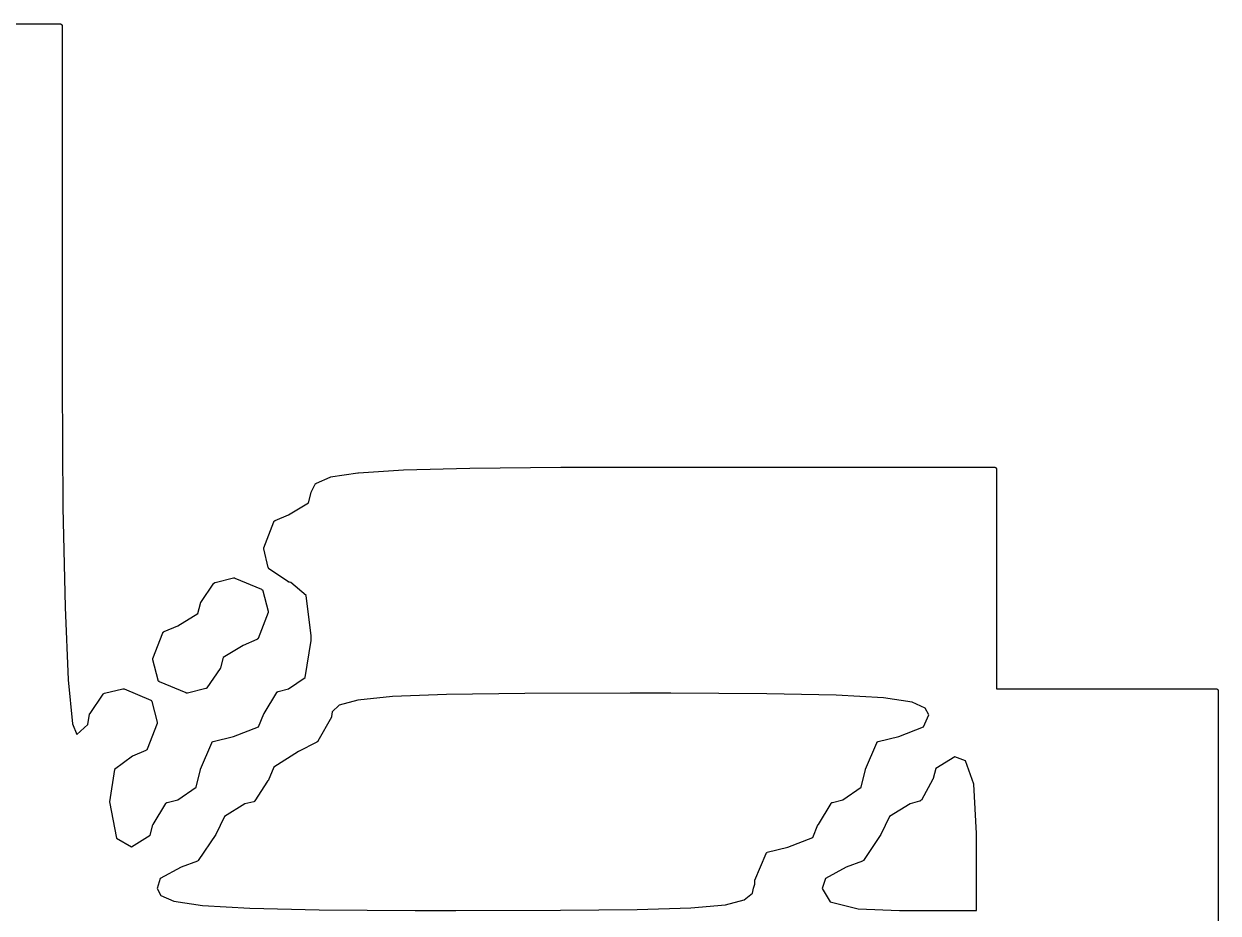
# Model space of a CAD drawing. Header units: millimetres. Extents: x 13 to 222, y -3 to 195.
# Drawn here: x 80.098 to 82.835, y 171.45 to 173.488 of the extents above; entities that cross this region are included whole.
import ezdxf

# ---------------------------------------------------------------- set-up
doc = ezdxf.new("R2010")
doc.units = ezdxf.units.MM
doc.header["$MEASUREMENT"] = 0
doc.layers.add('Silk', color=142, linetype='Continuous')

msp = doc.modelspace()

# ---------------------------------------------------------------- linework, layer by layer
at = {"layer": 'Silk', "linetype": 'Continuous'}
for p, q in [((79.678, 173.4878), (80.181, 173.4878)), ((80.181, 173.4878), (80.182, 173.4877)), ((80.182, 173.4877), (80.182, 173.4877)), ((80.182, 173.4877), (80.183, 173.4876)), ((80.183, 173.4876), (80.183, 173.4875)), ((80.183, 173.4875), (80.183, 173.4873)), ((80.183, 173.4873), (80.184, 173.4871)), ((80.184, 173.4871), (80.184, 173.4869)), ((80.184, 173.4869), (80.185, 173.4866)), ((80.185, 173.4866), (80.185, 173.4863)), ((80.185, 173.4863), (80.185, 173.486)), ((80.185, 173.486), (80.185, 173.4856)), ((80.185, 173.4856), (80.186, 173.4853)), ((80.186, 173.4853), (80.186, 173.4849)), ((80.186, 173.4849), (80.186, 173.4845)), ((80.186, 173.4845), (80.186, 173.4841)), ((80.186, 173.4841), (80.186, 173.4837)), ((80.186, 173.4837), (80.186, 173.4832)), ((80.186, 173.4832), (80.186, 173.4828)), ((80.186, 173.4828), (80.186, 172.6664)), ((80.186, 172.6664), (80.188, 172.3793)), ((80.801, 172.4492), (80.864, 172.4591)), ((80.864, 172.4591), (80.865, 172.4591)), ((80.865, 172.4591), (80.968, 172.4657)), ((80.865, 172.4591), (80.865, 172.4591)), ((80.968, 172.4657), (81.12, 172.4696)), ((80.968, 172.4657), (80.968, 172.4657)), ((80.968, 172.4657), (80.968, 172.4657)), ((81.12, 172.4696), (81.329, 172.4714)), ((81.12, 172.4696), (81.12, 172.4696)), ((81.12, 172.4696), (81.12, 172.4696)), ((81.329, 172.4714), (81.542, 172.4718)), ((81.329, 172.4714), (81.329, 172.4714)), ((81.329, 172.4714), (81.329, 172.4714)), ((81.542, 172.4718), (81.542, 172.4718)), ((81.542, 172.4718), (81.542, 172.4718)), ((81.542, 172.4718), (82.322, 172.4718)), ((82.322, 172.4718), (82.323, 172.4717)), ((82.323, 172.4717), (82.323, 172.4717)), ((82.323, 172.4717), (82.323, 172.4716)), ((82.323, 172.4716), (82.324, 172.4715)), ((82.324, 172.4715), (82.324, 172.4713)), ((82.324, 172.4713), (82.325, 172.4711)), ((82.325, 172.4711), (82.325, 172.4709)), ((82.325, 172.4709), (82.325, 172.4706)), ((82.325, 172.4706), (82.326, 172.4703)), ((82.326, 172.4703), (82.326, 172.47)), ((82.326, 172.47), (82.326, 172.4696)), ((82.326, 172.4696), (82.326, 172.4693)), ((82.326, 172.4693), (82.327, 172.4689)), ((82.327, 172.4689), (82.327, 172.4685)), ((82.327, 172.4685), (82.327, 172.4681)), ((82.327, 172.4681), (82.327, 172.4677)), ((82.327, 172.4677), (82.327, 172.4672)), ((82.327, 172.4672), (82.327, 172.4668)), ((82.327, 172.4668), (82.327, 171.9638)), ((80.757, 172.4145), (80.766, 172.4327)), ((80.766, 172.4328), (80.767, 172.4334)), ((80.766, 172.4327), (80.766, 172.4328)), ((80.766, 172.4328), (80.766, 172.4328)), ((80.767, 172.4342), (80.768, 172.4346)), ((80.767, 172.4341), (80.767, 172.4342)), ((80.767, 172.4342), (80.767, 172.4342)), ((80.767, 172.4334), (80.767, 172.4341)), ((80.768, 172.4351), (80.769, 172.4352)), ((80.768, 172.4346), (80.768, 172.4351)), ((80.768, 172.4351), (80.768, 172.4351)), ((80.769, 172.4352), (80.8, 172.4489)), ((80.8, 172.4489), (80.801, 172.449)), ((80.801, 172.449), (80.801, 172.4492)), ((80.751, 172.3902), (80.757, 172.4136)), ((80.757, 172.414), (80.757, 172.4145)), ((80.757, 172.4136), (80.757, 172.414)), ((80.188, 172.3793), (80.193, 172.1506)), ((80.705, 172.3624), (80.751, 172.3902)), ((80.648, 172.2872), (80.671, 172.3463)), ((80.671, 172.3468), (80.672, 172.3472)), ((80.671, 172.3465), (80.671, 172.3468)), ((80.671, 172.3463), (80.671, 172.3465)), ((80.672, 172.3481), (80.673, 172.3485)), ((80.672, 172.3479), (80.672, 172.3481)), ((80.672, 172.3478), (80.672, 172.3479)), ((80.672, 172.3472), (80.672, 172.3478)), ((80.673, 172.3485), (80.673, 172.3489)), ((80.673, 172.3489), (80.674, 172.3489)), ((80.674, 172.3491), (80.705, 172.3624)), ((80.674, 172.3489), (80.674, 172.3491)), ((80.648, 172.2866), (80.648, 172.2872)), ((80.648, 172.286), (80.648, 172.2866)), ((80.648, 172.2857), (80.648, 172.286)), ((80.648, 172.2855), (80.648, 172.2857)), ((80.648, 172.2849), (80.648, 172.2855)), ((80.648, 172.2842), (80.648, 172.2849)), ((80.658, 172.2419), (80.648, 172.2842)), ((80.658, 172.2418), (80.658, 172.2419)), ((80.658, 172.2417), (80.658, 172.2418)), ((80.659, 172.241), (80.658, 172.2417)), ((80.659, 172.2403), (80.659, 172.241)), ((80.659, 172.2402), (80.659, 172.2403)), ((80.659, 172.2401), (80.659, 172.2402)), ((80.66, 172.2396), (80.659, 172.2401)), ((80.66, 172.239), (80.66, 172.2396)), ((80.66, 172.2389), (80.66, 172.239)), ((80.66, 172.239), (80.66, 172.239)), ((80.705, 172.2087), (80.66, 172.2389)), ((80.537, 172.2076), (80.579, 172.2177)), ((80.579, 172.2177), (80.58, 172.2177)), ((80.58, 172.2177), (80.581, 172.2178)), ((80.581, 172.2178), (80.581, 172.2178)), ((80.581, 172.2178), (80.582, 172.2176)), ((80.581, 172.2178), (80.581, 172.2178)), ((80.582, 172.2176), (80.582, 172.2174)), ((80.582, 172.2174), (80.643, 172.1918)), ((80.705, 172.2085), (80.705, 172.2087)), ((80.706, 172.2082), (80.705, 172.2085)), ((80.706, 172.2081), (80.706, 172.2082)), ((80.706, 172.208), (80.706, 172.2081)), ((80.707, 172.2079), (80.706, 172.208)), ((80.504, 172.1612), (80.534, 172.2055)), ((80.534, 172.2057), (80.535, 172.2062)), ((80.534, 172.2056), (80.534, 172.2057)), ((80.534, 172.2055), (80.534, 172.2056)), ((80.535, 172.2069), (80.536, 172.2072)), ((80.535, 172.2068), (80.535, 172.2069)), ((80.535, 172.2062), (80.535, 172.2068)), ((80.535, 172.2068), (80.535, 172.2068)), ((80.536, 172.2072), (80.537, 172.2075)), ((80.537, 172.2075), (80.537, 172.2076)), ((80.537, 172.2075), (80.537, 172.2075)), ((80.643, 172.1918), (80.644, 172.1915)), ((80.644, 172.1915), (80.644, 172.1912)), ((80.644, 172.1912), (80.644, 172.191)), ((80.644, 172.191), (80.644, 172.1908)), ((80.644, 172.1908), (80.645, 172.1904)), ((80.645, 172.1904), (80.645, 172.19)), ((80.645, 172.19), (80.645, 172.1897)), ((80.645, 172.1897), (80.646, 172.1894)), ((80.646, 172.1894), (80.646, 172.1889)), ((80.646, 172.1889), (80.646, 172.1884)), ((80.646, 172.1884), (80.658, 172.1415)), ((80.707, 172.2078), (80.707, 172.2079)), ((80.71, 172.2077), (80.707, 172.2078)), ((80.745, 172.1772), (80.71, 172.2077)), ((80.497, 172.1362), (80.503, 172.1596)), ((80.503, 172.1604), (80.504, 172.1612)), ((80.503, 172.1596), (80.503, 172.1604)), ((80.503, 172.1596), (80.503, 172.1596)), ((80.503, 172.1596), (80.503, 172.1596)), ((80.504, 172.1612), (80.504, 172.1612)), ((80.504, 172.1612), (80.504, 172.1612)), ((80.757, 172.0855), (80.745, 172.1772)), ((80.193, 172.1506), (80.2, 171.9839)), ((80.451, 172.1084), (80.497, 172.1362)), ((80.658, 172.1384), (80.635, 172.0793)), ((80.658, 172.1415), (80.658, 172.1408)), ((80.658, 172.1408), (80.658, 172.1402)), ((80.658, 172.1402), (80.658, 172.1399)), ((80.658, 172.1399), (80.658, 172.1397)), ((80.658, 172.1397), (80.658, 172.1391)), ((80.658, 172.1391), (80.658, 172.1384)), ((80.42, 172.0951), (80.451, 172.1084)), ((80.394, 172.0332), (80.417, 172.0923)), ((80.417, 172.0928), (80.418, 172.0932)), ((80.417, 172.0925), (80.417, 172.0928)), ((80.417, 172.0923), (80.417, 172.0925)), ((80.418, 172.0941), (80.419, 172.0945)), ((80.418, 172.0939), (80.418, 172.0941)), ((80.418, 172.0938), (80.418, 172.0939)), ((80.418, 172.0932), (80.418, 172.0938)), ((80.419, 172.0945), (80.419, 172.0949)), ((80.419, 172.0949), (80.42, 172.0949)), ((80.42, 172.0949), (80.42, 172.0951)), ((80.632, 172.0765), (80.601, 172.0632)), ((80.633, 172.0767), (80.632, 172.0765)), ((80.634, 172.0775), (80.633, 172.0771)), ((80.633, 172.0771), (80.633, 172.0768)), ((80.633, 172.0768), (80.633, 172.0767)), ((80.635, 172.0789), (80.634, 172.0784)), ((80.634, 172.0784), (80.634, 172.0779)), ((80.634, 172.0779), (80.634, 172.0777)), ((80.634, 172.0777), (80.634, 172.0775)), ((80.635, 172.0793), (80.635, 172.0791)), ((80.635, 172.0791), (80.635, 172.0789)), ((80.743, 171.9893), (80.757, 172.0747)), ((80.757, 172.0747), (80.757, 172.0855)), ((80.601, 172.0632), (80.555, 172.0354)), ((80.394, 172.0325), (80.394, 172.0332)), ((80.394, 172.0319), (80.394, 172.0325)), ((80.394, 172.0317), (80.394, 172.0319)), ((80.394, 172.0315), (80.394, 172.0317)), ((80.394, 172.0308), (80.394, 172.0315)), ((80.394, 172.0302), (80.394, 172.0308)), ((80.406, 171.9832), (80.394, 172.0302)), ((80.555, 172.0354), (80.549, 172.012)), ((80.548, 172.0104), (80.518, 171.9661)), ((80.549, 172.0112), (80.548, 172.0104)), ((80.548, 172.0104), (80.548, 172.0104)), ((80.548, 172.0104), (80.548, 172.0104)), ((80.549, 172.012), (80.549, 172.012)), ((80.549, 172.012), (80.549, 172.012)), ((80.549, 172.012), (80.549, 172.0112)), ((80.705, 171.9634), (80.743, 171.9893)), ((80.2, 171.9839), (80.21, 171.8834)), ((80.283, 171.9536), (80.325, 171.9637)), ((80.325, 171.9637), (80.326, 171.9637)), ((80.326, 171.9637), (80.327, 171.9638)), ((80.327, 171.9638), (80.327, 171.9638)), ((80.327, 171.9638), (80.327, 171.9638)), ((80.327, 171.9638), (80.328, 171.9636)), ((80.328, 171.9636), (80.328, 171.9634)), ((80.328, 171.9634), (80.389, 171.9378)), ((80.406, 171.9827), (80.406, 171.9832)), ((80.406, 171.9822), (80.406, 171.9827)), ((80.407, 171.9819), (80.406, 171.9822)), ((80.407, 171.9817), (80.407, 171.9819)), ((80.407, 171.9813), (80.407, 171.9817)), ((80.408, 171.9808), (80.407, 171.9813)), ((80.408, 171.9806), (80.408, 171.9808)), ((80.408, 171.9804), (80.408, 171.9806)), ((80.409, 171.9802), (80.408, 171.9804)), ((80.409, 171.9799), (80.409, 171.9802)), ((80.47, 171.9542), (80.409, 171.9799)), ((80.515, 171.9641), (80.473, 171.9539)), ((80.516, 171.9644), (80.515, 171.9641)), ((80.515, 171.9641), (80.515, 171.9641)), ((80.515, 171.9641), (80.515, 171.9641)), ((80.517, 171.9647), (80.516, 171.9644)), ((80.518, 171.9659), (80.517, 171.9654)), ((80.517, 171.9654), (80.517, 171.9649)), ((80.517, 171.9649), (80.517, 171.9648)), ((80.517, 171.9648), (80.517, 171.9647)), ((80.518, 171.9661), (80.518, 171.966)), ((80.518, 171.966), (80.518, 171.9659)), ((80.681, 171.9573), (80.705, 171.9634)), ((82.327, 171.9638), (82.83, 171.9638)), ((82.83, 171.9638), (82.831, 171.9637)), ((82.831, 171.9637), (82.831, 171.9637)), ((82.831, 171.9637), (82.831, 171.9636)), ((82.831, 171.9636), (82.832, 171.9635)), ((82.832, 171.9635), (82.832, 171.9633)), ((82.832, 171.9633), (82.833, 171.9631)), ((82.833, 171.9631), (82.833, 171.9629)), ((82.833, 171.9629), (82.833, 171.9626)), ((82.833, 171.9626), (82.834, 171.9623)), ((82.834, 171.9623), (82.834, 171.962)), ((82.834, 171.962), (82.834, 171.9616)), ((80.25, 171.9072), (80.28, 171.9515)), ((80.28, 171.9517), (80.281, 171.9522)), ((80.28, 171.9516), (80.28, 171.9517)), ((80.28, 171.9515), (80.28, 171.9516)), ((80.281, 171.9529), (80.282, 171.9532)), ((80.281, 171.9528), (80.281, 171.9529)), ((80.281, 171.9522), (80.281, 171.9528)), ((80.281, 171.9528), (80.281, 171.9528)), ((80.282, 171.9532), (80.283, 171.9535)), ((80.283, 171.9535), (80.283, 171.9536)), ((80.283, 171.9535), (80.283, 171.9535)), ((80.389, 171.9378), (80.39, 171.9375)), ((80.39, 171.9375), (80.39, 171.9372)), ((80.39, 171.9372), (80.39, 171.937)), ((80.39, 171.937), (80.39, 171.9368)), ((80.39, 171.9368), (80.391, 171.9364)), ((80.391, 171.9364), (80.391, 171.936)), ((80.391, 171.936), (80.391, 171.9357)), ((80.391, 171.9357), (80.392, 171.9354)), ((80.392, 171.9354), (80.392, 171.9349)), ((80.392, 171.9349), (80.392, 171.9344)), ((80.392, 171.9344), (80.404, 171.8875)), ((80.47, 171.954), (80.47, 171.9542)), ((80.471, 171.9538), (80.47, 171.954)), ((80.472, 171.9539), (80.471, 171.9538)), ((80.471, 171.9538), (80.471, 171.9539)), ((80.471, 171.9539), (80.471, 171.9538)), ((80.473, 171.9539), (80.472, 171.9539)), ((80.649, 171.907), (80.678, 171.9551)), ((80.678, 171.9559), (80.679, 171.9564)), ((80.678, 171.9554), (80.678, 171.9559)), ((80.678, 171.9552), (80.678, 171.9554)), ((80.678, 171.9551), (80.678, 171.9552)), ((80.679, 171.9566), (80.68, 171.9569)), ((80.679, 171.9565), (80.679, 171.9566)), ((80.679, 171.9564), (80.679, 171.9565)), ((80.68, 171.9572), (80.681, 171.9573)), ((80.68, 171.9569), (80.68, 171.9572)), ((80.681, 171.9573), (80.681, 171.9573)), ((80.864, 171.9379), (80.821, 171.9261)), ((80.943, 171.946), (80.864, 171.9379)), ((81.067, 171.9509), (80.943, 171.946)), ((81.246, 171.9532), (81.067, 171.9509)), ((81.488, 171.9538), (81.246, 171.9532)), ((81.246, 171.9532), (81.246, 171.9532)), ((81.581, 171.9537), (81.488, 171.9538)), ((81.801, 171.9524), (81.581, 171.9537)), ((81.96, 171.949), (81.801, 171.9524)), ((82.068, 171.9427), (81.96, 171.949)), ((82.134, 171.9329), (82.068, 171.9427)), ((82.834, 171.9616), (82.834, 171.9613)), ((82.834, 171.9613), (82.835, 171.9609)), ((82.835, 171.9609), (82.835, 171.9605)), ((82.835, 171.9605), (82.835, 171.9601)), ((82.835, 171.9601), (82.835, 171.9597)), ((82.835, 171.9597), (82.835, 171.9592)), ((82.835, 171.9592), (82.835, 171.9588)), ((82.835, 171.9588), (82.835, 170.4398)), ((80.25, 171.907), (80.25, 171.9072)), ((80.25, 171.9068), (80.25, 171.907)), ((80.649, 171.9066), (80.649, 171.907)), ((80.805, 171.911), (80.803, 171.9001)), ((80.821, 171.9261), (80.805, 171.911)), ((82.164, 171.9197), (82.134, 171.9329)), ((82.172, 171.9043), (82.164, 171.9197)), ((80.21, 171.8834), (80.22, 171.8586)), ((80.22, 171.8586), (80.245, 171.8819)), ((80.245, 171.8819), (80.249, 171.9052)), ((80.249, 171.9062), (80.25, 171.9068)), ((80.249, 171.9056), (80.249, 171.9062)), ((80.249, 171.9054), (80.249, 171.9056)), ((80.249, 171.9052), (80.249, 171.9054)), ((80.404, 171.8844), (80.381, 171.8253)), ((80.404, 171.8875), (80.404, 171.8868)), ((80.404, 171.8868), (80.404, 171.8862)), ((80.404, 171.8862), (80.404, 171.8859)), ((80.404, 171.8859), (80.404, 171.8857)), ((80.404, 171.8857), (80.404, 171.8851)), ((80.404, 171.8851), (80.404, 171.8844)), ((80.636, 171.8766), (80.648, 171.9063)), ((80.648, 171.9063), (80.649, 171.9066)), ((80.803, 171.8986), (80.772, 171.8436)), ((80.803, 171.9001), (80.803, 171.8993)), ((80.803, 171.8993), (80.803, 171.8986)), ((82.16, 171.8766), (82.172, 171.9043)), ((80.532, 171.8429), (80.579, 171.8547)), ((80.579, 171.8547), (80.636, 171.8766)), ((82.056, 171.8429), (82.103, 171.8547)), ((82.103, 171.8547), (82.16, 171.8766)), ((80.381, 171.8249), (80.38, 171.8244)), ((80.381, 171.8253), (80.381, 171.8251)), ((80.381, 171.8251), (80.381, 171.8249)), ((80.503, 171.7793), (80.529, 171.84)), ((80.529, 171.8409), (80.53, 171.8412)), ((80.529, 171.8404), (80.529, 171.8409)), ((80.529, 171.84), (80.529, 171.8404)), ((80.53, 171.8418), (80.531, 171.8422)), ((80.53, 171.8414), (80.53, 171.8418)), ((80.53, 171.8412), (80.53, 171.8414)), ((80.531, 171.8425), (80.532, 171.8426)), ((80.531, 171.8423), (80.531, 171.8425)), ((80.531, 171.8422), (80.531, 171.8423)), ((80.532, 171.8426), (80.532, 171.8429)), ((80.77, 171.8416), (80.728, 171.8198)), ((80.771, 171.8422), (80.77, 171.8419)), ((80.77, 171.8419), (80.77, 171.8416)), ((80.772, 171.8431), (80.771, 171.8426)), ((80.771, 171.8426), (80.771, 171.8424)), ((80.771, 171.8424), (80.771, 171.8422)), ((80.772, 171.8436), (80.772, 171.8431)), ((82.027, 171.7793), (82.053, 171.84)), ((82.053, 171.8409), (82.054, 171.8412)), ((82.053, 171.8404), (82.053, 171.8409)), ((82.053, 171.84), (82.053, 171.8404)), ((82.054, 171.8418), (82.055, 171.8422)), ((82.054, 171.8414), (82.054, 171.8418)), ((82.054, 171.8412), (82.054, 171.8414)), ((82.055, 171.8425), (82.056, 171.8426)), ((82.055, 171.8423), (82.055, 171.8425)), ((82.055, 171.8422), (82.055, 171.8423)), ((82.056, 171.8426), (82.056, 171.8429)), ((80.347, 171.8093), (80.306, 171.7785)), ((80.378, 171.8225), (80.347, 171.8093)), ((80.379, 171.8227), (80.378, 171.8225)), ((80.38, 171.8235), (80.379, 171.8231)), ((80.379, 171.8231), (80.379, 171.8228)), ((80.379, 171.8228), (80.379, 171.8227)), ((80.38, 171.8244), (80.38, 171.8239)), ((80.38, 171.8239), (80.38, 171.8237)), ((80.38, 171.8237), (80.38, 171.8235)), ((80.728, 171.8198), (80.671, 171.7843)), ((82.232, 171.8081), (82.188, 171.7814)), ((82.256, 171.7983), (82.232, 171.8081)), ((82.275, 171.7453), (82.256, 171.7983)), ((80.306, 171.7785), (80.295, 171.7049)), ((80.493, 171.7381), (80.503, 171.7785)), ((80.503, 171.7789), (80.503, 171.7793)), ((80.503, 171.7785), (80.503, 171.7789)), ((80.671, 171.7843), (80.658, 171.7531)), ((82.017, 171.7381), (82.027, 171.7785)), ((82.027, 171.7789), (82.027, 171.7793)), ((82.027, 171.7785), (82.027, 171.7789)), ((82.188, 171.7814), (82.182, 171.758)), ((80.657, 171.7523), (80.628, 171.707)), ((80.658, 171.7531), (80.657, 171.7527)), ((80.657, 171.7527), (80.657, 171.7523)), ((82.181, 171.7568), (82.155, 171.7086)), ((82.182, 171.7574), (82.181, 171.7568)), ((82.182, 171.758), (82.182, 171.7574)), ((82.281, 171.6321), (82.275, 171.7453)), ((80.451, 171.7094), (80.493, 171.7381)), ((81.975, 171.7094), (82.017, 171.7381)), ((80.295, 171.7049), (80.311, 171.6215)), ((80.395, 171.653), (80.424, 171.7011)), ((80.424, 171.7019), (80.425, 171.7024)), ((80.424, 171.7014), (80.424, 171.7019)), ((80.424, 171.7012), (80.424, 171.7014)), ((80.424, 171.7011), (80.424, 171.7012)), ((80.425, 171.7026), (80.426, 171.7029)), ((80.425, 171.7025), (80.425, 171.7026)), ((80.425, 171.7024), (80.425, 171.7025)), ((80.426, 171.7032), (80.427, 171.7033)), ((80.426, 171.7029), (80.426, 171.7032)), ((80.427, 171.7033), (80.451, 171.7094)), ((80.427, 171.7033), (80.427, 171.7033)), ((80.605, 171.7001), (80.558, 171.6709)), ((80.625, 171.7048), (80.605, 171.7001)), ((80.626, 171.7048), (80.625, 171.7048)), ((80.627, 171.7054), (80.626, 171.7052)), ((80.626, 171.7052), (80.626, 171.7049)), ((80.626, 171.7049), (80.626, 171.7048)), ((80.628, 171.7062), (80.627, 171.7057)), ((80.627, 171.7057), (80.627, 171.7056)), ((80.627, 171.7056), (80.627, 171.7054)), ((80.628, 171.707), (80.628, 171.7068)), ((80.628, 171.7068), (80.628, 171.7066)), ((80.628, 171.7066), (80.628, 171.7062)), ((81.919, 171.653), (81.948, 171.7011)), ((81.948, 171.7019), (81.949, 171.7024)), ((81.948, 171.7014), (81.948, 171.7019)), ((81.948, 171.7012), (81.948, 171.7014)), ((81.948, 171.7011), (81.948, 171.7012)), ((81.949, 171.7026), (81.95, 171.7029)), ((81.949, 171.7025), (81.949, 171.7026)), ((81.949, 171.7024), (81.949, 171.7025)), ((81.95, 171.7032), (81.951, 171.7033)), ((81.95, 171.7029), (81.95, 171.7032)), ((81.951, 171.7033), (81.975, 171.7094)), ((81.951, 171.7033), (81.951, 171.7033)), ((82.129, 171.7002), (82.082, 171.6709)), ((82.151, 171.7063), (82.129, 171.7002)), ((82.152, 171.7064), (82.151, 171.7063)), ((82.153, 171.707), (82.152, 171.7067)), ((82.152, 171.7067), (82.152, 171.7064)), ((82.152, 171.7064), (82.152, 171.7064)), ((82.154, 171.7078), (82.153, 171.7073)), ((82.153, 171.7073), (82.153, 171.7072)), ((82.153, 171.7072), (82.153, 171.707)), ((82.155, 171.7086), (82.154, 171.7085)), ((82.154, 171.7085), (82.154, 171.7082)), ((82.154, 171.7082), (82.154, 171.7078)), ((80.558, 171.6709), (80.538, 171.6301)), ((82.082, 171.6709), (82.062, 171.6301)), ((80.388, 171.6282), (80.394, 171.6516)), ((80.394, 171.6523), (80.395, 171.653)), ((80.394, 171.6516), (80.394, 171.6523)), ((81.906, 171.6226), (81.918, 171.6523)), ((81.918, 171.6523), (81.919, 171.6526)), ((81.919, 171.6526), (81.919, 171.653)), ((80.311, 171.6215), (80.345, 171.6018)), ((80.345, 171.6018), (80.388, 171.6282)), ((80.538, 171.6294), (80.498, 171.5704)), ((80.538, 171.6301), (80.538, 171.6298)), ((80.538, 171.6298), (80.538, 171.6294)), ((81.849, 171.6007), (81.906, 171.6226)), ((82.062, 171.6294), (82.022, 171.5704)), ((82.062, 171.6301), (82.062, 171.6298)), ((82.062, 171.6298), (82.062, 171.6294)), ((82.281, 171.4558), (82.281, 171.6321)), ((81.773, 171.5253), (81.799, 171.586)), ((81.799, 171.5869), (81.8, 171.5872)), ((81.799, 171.5864), (81.799, 171.5869)), ((81.799, 171.586), (81.799, 171.5864)), ((81.8, 171.5878), (81.801, 171.5882)), ((81.8, 171.5874), (81.8, 171.5878)), ((81.8, 171.5872), (81.8, 171.5874)), ((81.801, 171.5885), (81.802, 171.5886)), ((81.801, 171.5883), (81.801, 171.5885)), ((81.801, 171.5882), (81.801, 171.5883)), ((81.802, 171.5889), (81.849, 171.6007)), ((81.802, 171.5886), (81.802, 171.5889)), ((80.459, 171.5551), (80.411, 171.5287)), ((80.496, 171.5685), (80.459, 171.5551)), ((80.497, 171.5692), (80.496, 171.5689)), ((80.496, 171.5689), (80.496, 171.5685)), ((80.498, 171.5699), (80.497, 171.5694)), ((80.497, 171.5694), (80.497, 171.5693)), ((80.497, 171.5693), (80.497, 171.5692)), ((80.498, 171.5704), (80.498, 171.5699)), ((81.983, 171.5551), (81.935, 171.5287)), ((82.02, 171.5685), (81.983, 171.5551)), ((82.021, 171.5692), (82.02, 171.5689)), ((82.02, 171.5689), (82.02, 171.5685)), ((82.022, 171.5699), (82.021, 171.5694)), ((82.021, 171.5694), (82.021, 171.5693)), ((82.021, 171.5693), (82.021, 171.5692)), ((82.022, 171.5704), (82.022, 171.5699)), ((80.411, 171.5287), (80.404, 171.5057)), ((81.773, 171.5252), (81.773, 171.5253)), ((81.773, 171.5244), (81.773, 171.5252)), ((81.773, 171.5252), (81.773, 171.5252)), ((81.773, 171.5236), (81.773, 171.5244)), ((81.935, 171.5287), (81.928, 171.5059)), ((80.404, 171.5057), (80.412, 171.4899)), ((81.768, 171.4951), (81.77, 171.5064)), ((81.77, 171.5064), (81.773, 171.5162)), ((81.77, 171.5064), (81.77, 171.5064)), ((81.773, 171.5235), (81.773, 171.5236)), ((81.773, 171.5236), (81.773, 171.5236)), ((81.773, 171.5162), (81.773, 171.5235)), ((81.928, 171.5059), (81.946, 171.4753)), ((80.412, 171.4899), (80.442, 171.4767)), ((80.442, 171.4767), (80.508, 171.4669)), ((81.706, 171.4688), (81.749, 171.48)), ((81.749, 171.48), (81.768, 171.4951)), ((81.946, 171.4753), (82.01, 171.4593)), ((80.508, 171.4669), (80.616, 171.4606)), ((80.616, 171.4606), (80.775, 171.4572)), ((80.775, 171.4572), (80.995, 171.4559)), ((80.995, 171.4559), (81.088, 171.4558)), ((81.088, 171.4558), (81.328, 171.4561)), ((81.328, 171.4561), (81.504, 171.4577)), ((81.504, 171.4577), (81.627, 171.4616)), ((81.627, 171.4616), (81.706, 171.4688)), ((82.01, 171.4593), (82.105, 171.4558)), ((82.105, 171.4558), (82.281, 171.4558))]:
    msp.add_line(p, q, dxfattribs=at)

doc.saveas('drawing.dxf')
